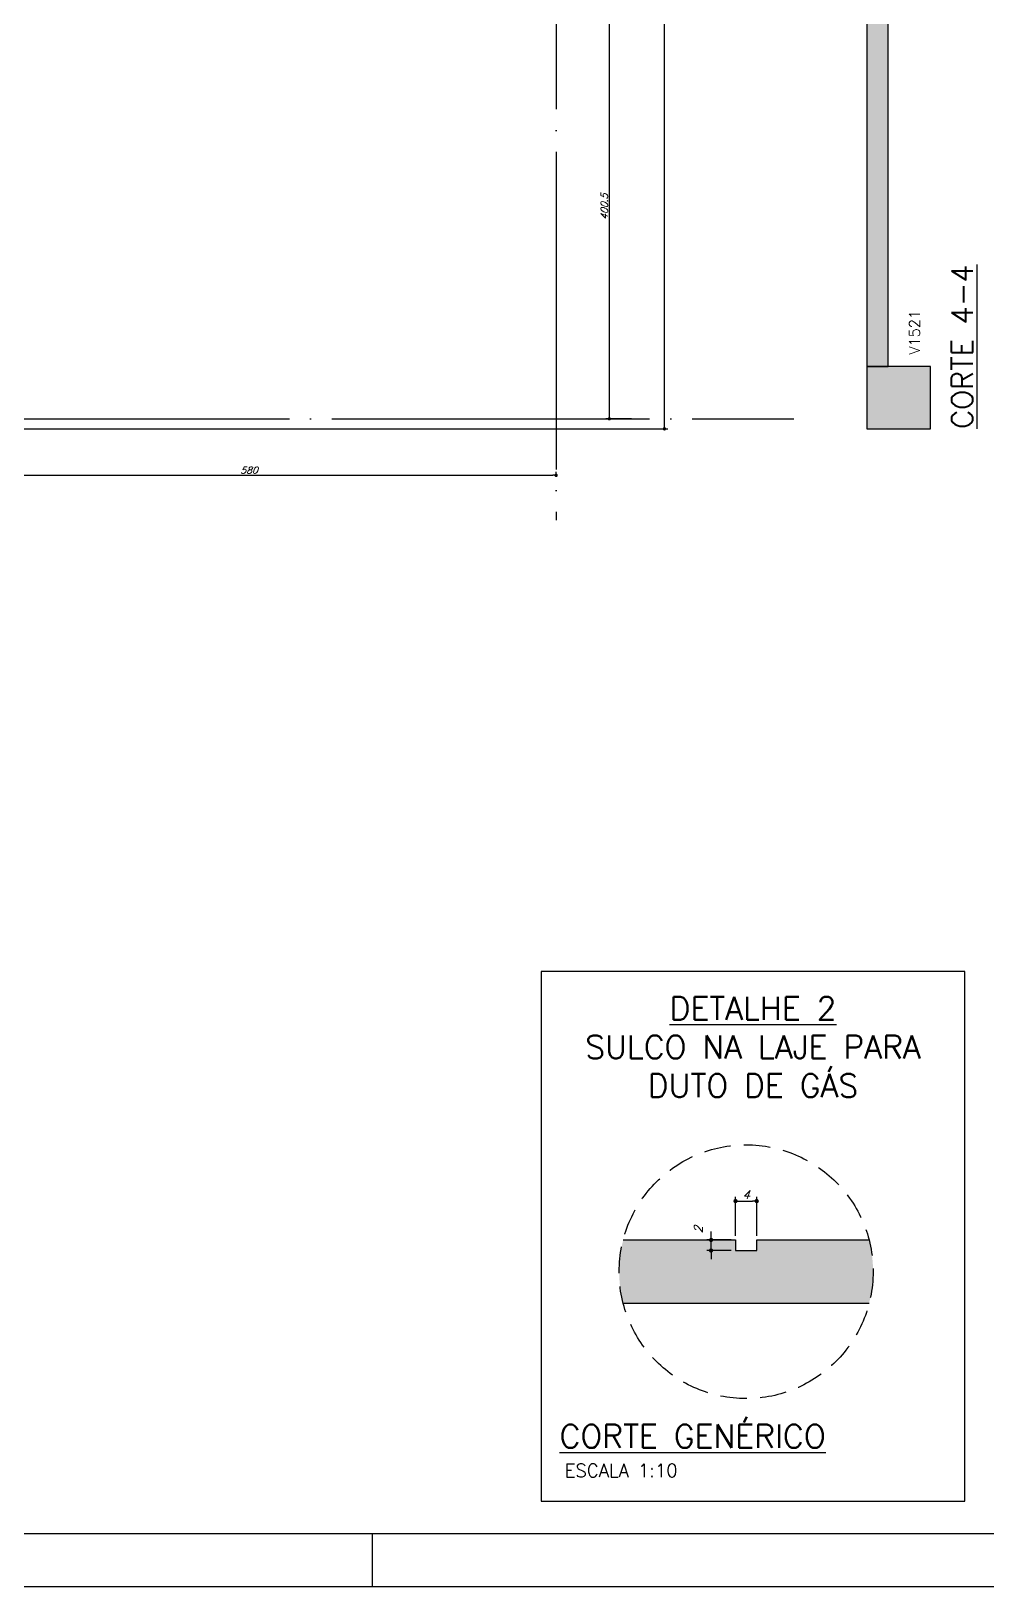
# Model space of a CAD drawing. Header units: millimetres. Extents: x -2368 to 4502, y -1988 to 2217.
# Drawn here: x 2330 to 3232, y -1988 to -519 of the extents above; entities that cross this region are included whole.
import ezdxf
from ezdxf.enums import TextEntityAlignment as Align

# ---------------------------------------------------------------- set-up
doc = ezdxf.new("R2010")
doc.units = ezdxf.units.MM
doc.header["$LTSCALE"] = 50
doc.linetypes.add('DASHED', pattern=[0.75, 0.5, -0.25])
doc.linetypes.add('EIXO', pattern=[6.8, 6, -0.4, 0, -0.4])
for name, color, linetype in [('F-AUX-RED', 1, 'Continuous'), ('F-CORTE', 4, 'Continuous'), ('F-COTAS', 106, 'Continuous'), ('F-EIXO', 12, 'EIXO'), ('F-MARGEM', 1, 'Continuous'), ('F-SOLIDO', 71, 'Continuous'), ('F-SOLIDO-CORTE', 71, 'Continuous'), ('F-TEXTO', 6, 'Continuous'), ('F-TEXTO-YELLOW', 2, 'Continuous')]:
    doc.layers.add(name, color=color, linetype=linetype)
doc.styles.add('CP-TEXT-INCL', font='romans.shx', dxfattribs={"oblique": 20})
doc.styles.add('CP-TEXTO', font='romans.shx')
doc.styles.add('MCP', font='romans.shx')
doc.styles.add('ROMANS', font='romans.shx')
doc.dimstyles.new('CP-COTAS-50', dxfattribs={"dimscale": 0.64, "dimtxt": 10, "dimasz": 5, "dimexe": 5, "dimexo": 5, "dimgap": 2.5, "dimtad": 1, "dimdec": 1, "dimdsep": 46, "dimtxsty": 'CP-TEXT-INCL', "dimblk1": 'DOT', "dimblk2": 'DOT', "dimsah": 1, "dimcen": 9, "dimclrd": 256, "dimclre": 256, "dimclrt": 256, "dimadec": 0, "dimazin": 0, "dimtfac": 1, "dimtdec": 1, "dimtmove": 2, "dimatfit": 3, "dimldrblk": 'DOT', "dimfxl": 0, "dimtolj": 1, "dimarcsym": 0})
doc.dimstyles.new('CP-COTAS-50xDET', dxfattribs={"dimscale": 0.8, "dimtxt": 10, "dimasz": 5, "dimexe": 5, "dimexo": 5, "dimgap": 2.5, "dimtad": 1, "dimdec": 1, "dimlfac": 0.2, "dimdsep": 46, "dimtxsty": 'CP-TEXT-INCL', "dimblk1": 'DOT', "dimblk2": 'DOT', "dimsah": 1, "dimcen": 9, "dimclrd": 256, "dimclre": 256, "dimclrt": 256, "dimadec": 0, "dimazin": 0, "dimtfac": 1, "dimtdec": 1, "dimtmove": 2, "dimatfit": 3, "dimldrblk": 'DOT', "dimfxl": 0, "dimtolj": 1, "dimarcsym": 0})

# ---------------------------------------------------------------- blocks, each defined once
blk = doc.blocks.new('*U17')
at = {"layer": 'F-EIXO'}
blk.add_line((0, 0), (0, -2728.6), dxfattribs=at)
at = {"layer": 'F-TEXTO', "style": 'ROMANS'}
blk.add_attdef('EIXO', text='', height=17.5, rotation=360, dxfattribs=at).set_placement((0, 28.2), align=Align.MIDDLE_CENTER)
blk = doc.blocks.new('*U16')
at = {"layer": 'F-EIXO'}
blk.add_line((0, 0), (4857.5, 0), dxfattribs=at)
at = {"layer": 'F-TEXTO', "style": 'ROMANS'}
blk.add_attdef('EIXO', text='', height=17.5, dxfattribs=at).set_placement((-28.2, 0), align=Align.MIDDLE_CENTER)
blk = doc.blocks.new('_DOT')
at = {"color": 0, "linetype": 'ByBlock'}
blk.add_line((-0.5, 0), (-1, 0), dxfattribs=at)
at = {"color": 0, "linetype": 'ByBlock', "const_width": 0.5}
blk.add_lwpolyline([(-0.25, 0, 1), (0.25, 0, 1)], format="xyb", close=True, dxfattribs=at)
blk = doc.blocks.new('*D198')
at = {"layer": 'DEFPOINTS', "color": 0, "transparency": 16777216}
for p in [(2796, 1664.5), (2927.8, 1664.5), (2255, -894.5)]:
    blk.add_point(p, dxfattribs=at)
at = {"layer": 'F-COTAS', "lineweight": -2, "transparency": 16777216}
for p, q in [((2799.2, 1664.5), (2931, 1664.5)), ((2927.8, -891.3), (2927.8, 1661.3)), ((2258.2, -894.5), (2931, -894.5))]:
    blk.add_line(p, q, dxfattribs=at)
at = {"layer": 'F-COTAS', "lineweight": -2, "transparency": 16777216, "xscale": 3.2, "yscale": 3.2, "zscale": 3.2}
for p, rotation in [((2927.8, 1664.5), 90), ((2927.8, -894.5), 270)]:
    blk.add_blockref('_DOT', p, dxfattribs=dict(at, rotation=rotation))
at = {"layer": 'F-COTAS', "transparency": 16777216, "insert": (2923, 385), "char_height": 6.4, "attachment_point": 5, "rotation": 90, "style": 'CP-TEXT-INCL'}
blk.add_mtext('\\A1;2559', dxfattribs=at)
blk = doc.blocks.new('*D199')
at = {"layer": 'DEFPOINTS', "color": 0, "transparency": 16777216}
for p in [(2875.8, -484.5), (2899.8, -484.5), (2899.8, -885)]:
    blk.add_point(p, dxfattribs=at)
at = {"layer": 'F-COTAS', "lineweight": -2, "transparency": 16777216}
for p, q in [((2896.6, -484.5), (2872.6, -484.5)), ((2875.8, -881.8), (2875.8, -487.7)), ((2896.6, -885), (2872.6, -885))]:
    blk.add_line(p, q, dxfattribs=at)
at = {"layer": 'F-COTAS', "lineweight": -2, "transparency": 16777216, "xscale": 3.2, "yscale": 3.2, "zscale": 3.2}
for p, rotation in [((2875.8, -484.5), 90), ((2875.8, -885), 270)]:
    blk.add_blockref('_DOT', p, dxfattribs=dict(at, rotation=rotation))
at = {"layer": 'F-COTAS', "transparency": 16777216, "insert": (2871, -684.8), "char_height": 6.4, "attachment_point": 5, "rotation": 90, "style": 'CP-TEXT-INCL'}
blk.add_mtext('\\A1;400.5', dxfattribs=at)
blk = doc.blocks.new('*D226')
at = {"layer": 'DEFPOINTS', "color": 0, "transparency": 16777216}
for p in [(2825.5, -938.4), (2245.5, -951.5), (2825.5, -941.7)]:
    blk.add_point(p, dxfattribs=at)
at = {"layer": 'F-COTAS', "lineweight": -2, "transparency": 16777216}
for p, q in [((2245.5, -948.3), (2245.5, -935.2)), ((2248.7, -938.4), (2822.3, -938.4)), ((2825.5, -938.5), (2825.5, -935.2))]:
    blk.add_line(p, q, dxfattribs=at)
at = {"layer": 'F-COTAS', "lineweight": -2, "transparency": 16777216, "xscale": 3.2, "yscale": 3.2, "zscale": 3.2, "rotation": 180}
blk.add_blockref('_DOT', (2245.5, -938.4), dxfattribs=at)
at = {"layer": 'F-COTAS', "lineweight": -2, "transparency": 16777216, "xscale": 3.2, "yscale": 3.2, "zscale": 3.2}
blk.add_blockref('_DOT', (2825.5, -938.4), dxfattribs=at)
at = {"layer": 'F-COTAS', "transparency": 16777216, "insert": (2535.5, -933.6), "char_height": 6.4, "attachment_point": 5, "style": 'CP-TEXT-INCL'}
blk.add_mtext('\\A1;580', dxfattribs=at)
blk = doc.blocks.new('*D251')
at = {"layer": 'DEFPOINTS', "color": 0, "transparency": 16777216}
for p in [(2971.8, -1660.4), (2994.9, -1660.4), (2994.9, -1670.4)]:
    blk.add_point(p, dxfattribs=at)
at = {"layer": 'F-COTAS', "lineweight": -2, "transparency": 16777216}
for p, q in [((2971.8, -1656.4), (2971.8, -1652.4)), ((2990.9, -1660.4), (2967.8, -1660.4)), ((2990.9, -1670.4), (2967.8, -1670.4)), ((2971.8, -1670.4), (2971.8, -1660.4)), ((2971.8, -1674.4), (2971.8, -1678.4))]:
    blk.add_line(p, q, dxfattribs=at)
at = {"layer": 'F-COTAS', "lineweight": -2, "transparency": 16777216, "xscale": 4, "yscale": 4, "zscale": 4}
for p, rotation in [((2971.8, -1660.4), 270), ((2971.8, -1670.4), 90)]:
    blk.add_blockref('_DOT', p, dxfattribs=dict(at, rotation=rotation))
at = {"layer": 'F-COTAS', "transparency": 16777216, "insert": (2959.8, -1650.8), "char_height": 8, "attachment_point": 5, "rotation": 90, "style": 'CP-TEXT-INCL'}
blk.add_mtext('\\A1;2', dxfattribs=at)
blk = doc.blocks.new('*D252')
at = {"layer": 'DEFPOINTS', "color": 0, "transparency": 16777216}
for p in [(3014.9, -1623.7), (2994.9, -1660.4), (3014.9, -1660.4)]:
    blk.add_point(p, dxfattribs=at)
at = {"layer": 'F-COTAS', "lineweight": -2, "transparency": 16777216}
for p, q in [((2994.9, -1656.4), (2994.9, -1619.7)), ((2998.9, -1623.7), (3010.9, -1623.7)), ((3014.9, -1656.4), (3014.9, -1619.7))]:
    blk.add_line(p, q, dxfattribs=at)
at = {"layer": 'F-COTAS', "lineweight": -2, "transparency": 16777216, "xscale": 4, "yscale": 4, "zscale": 4, "rotation": 180}
blk.add_blockref('_DOT', (2994.9, -1623.7), dxfattribs=at)
at = {"layer": 'F-COTAS', "lineweight": -2, "transparency": 16777216, "xscale": 4, "yscale": 4, "zscale": 4}
blk.add_blockref('_DOT', (3014.9, -1623.7), dxfattribs=at)
at = {"layer": 'F-COTAS', "transparency": 16777216, "insert": (3004.9, -1617.7), "char_height": 8, "attachment_point": 5, "style": 'CP-TEXT-INCL'}
blk.add_mtext('\\A1;4', dxfattribs=at)
blk = doc.blocks.new('A0-1L')
at = {"layer": 'F-MARGEM', "color": 2}
for p, q in [((100.4, 1), (100.4, 0)), ((100.4, 1), (100.4, 0)), ((137.4, 0), (0, 0))]:
    blk.add_line(p, q, dxfattribs=at)
blk.add_lwpolyline([(0, 84.1), (137.4, 84.1), (137.4, 0), (0, 0)], close=True, dxfattribs=at)
at = {"layer": 'F-MARGEM', "color": 7}
blk.add_lwpolyline([(2.5, 83.1), (136.4, 83.1), (136.4, 1), (2.5, 1)], close=True, dxfattribs=at)

msp = doc.modelspace()

# ---------------------------------------------------------------- hatches: boundary and pattern name
at = {"layer": 'F-SOLIDO'}
h = msp.add_hatch(color=256, dxfattribs=at)
h.dxf.hatch_style = 1
edge = h.paths.add_edge_path()
edge.add_arc((3004.89, -1690.39), 119.83, 165.50181, 194.49819)
edge.add_line((2888.88, -1720.39), (3120.91, -1720.39))
edge.add_arc((3004.89, -1690.39), 119.83, 345.50181, 374.49819)
edge.add_line((3120.91, -1660.39), (3014.89, -1660.39))
edge.add_line((3014.89, -1660.39), (3014.89, -1670.39))
edge.add_line((3014.89, -1670.39), (2994.89, -1670.39))
edge.add_line((2994.89, -1670.39), (2994.89, -1660.39))
edge.add_line((2994.89, -1660.39), (2888.88, -1660.39))
at = {"layer": 'F-SOLIDO-CORTE', "linetype": 'Continuous'}
for points in [[(3118.93, -388.19), (3118.93, -540.84), (3118.93, -560.23), (3118.93, -667.67), (3118.93, -835.5), (3123.04, -835.5), (3129.47, -835.5), (3138.93, -835.5), (3138.93, -744.23), (3138.93, -560.23), (3138.93, -540.84), (3138.93, -388.19), (3138.93, -283.9), (3138.93, -129.5), (3136.34, -129.5), (3130.58, -129.5), (3118.93, -129.5), (3118.93, -283.9)], [(3118.93, -875.53), (3118.93, -894.5), (3131.27, -894.5), (3150.56, -894.5), (3178.93, -894.5), (3178.93, -882.36), (3178.93, -863.39), (3178.93, -835.5), (3166.58, -835.5), (3147.29, -835.5), (3118.93, -835.5), (3118.93, -863.39)]]:
    msp.add_hatch(color=256, dxfattribs=at).paths.add_polyline_path(points, flags=16)

# ---------------------------------------------------------------- linework, layer by layer
at = {"layer": 'F-AUX-RED', "linetype": 'Continuous'}
msp.add_lwpolyline([(2811.42, -1406.94), (2811.42, -1906.94), (3211.42, -1906.94), (3211.42, -1406.94), (2811.42, -1406.94)], dxfattribs=at)
at = {"layer": 'F-AUX-RED', "linetype": 'DASHED'}
msp.add_circle((3004.89, -1690.39), 119.83, dxfattribs=at)
at = {"layer": 'F-CORTE', "linetype": 'Continuous'}
for p, q in [((3118.93, -388.19), (3118.93, -835.5)), ((3138.93, -540.84), (3138.93, -388.19)), ((3138.93, -560.23), (3138.93, -540.84)), ((3138.93, -744.23), (3138.93, -560.23)), ((3138.93, -835.5), (3138.93, -744.23)), ((3118.93, -835.5), (3118.93, -875.53)), ((3147.29, -835.5), (3138.93, -835.5)), ((3166.58, -835.5), (3147.29, -835.5)), ((3178.93, -835.5), (3166.58, -835.5)), ((3178.93, -863.39), (3178.93, -835.5)), ((3178.93, -882.36), (3178.93, -863.39)), ((3118.93, -875.53), (3118.93, -894.5)), ((3118.93, -894.5), (3131.27, -894.5)), ((3131.27, -894.5), (3150.56, -894.5)), ((3150.56, -894.5), (3178.93, -894.5)), ((3178.93, -894.5), (3178.93, -882.36))]:
    msp.add_line(p, q, dxfattribs=at)
at = {"layer": 'F-CORTE'}
for points in [[(2888.88, -1660.39), (2994.89, -1660.39), (2994.89, -1670.39), (3014.89, -1670.39), (3014.89, -1660.39), (3120.91, -1660.39)], [(3120.91, -1720.39), (2888.88, -1720.39)]]:
    msp.add_lwpolyline(points, dxfattribs=at)
at = {"layer": 'F-SOLIDO-CORTE', "linetype": 'Continuous'}
for p, q in [((3118.93, -388.19), (3118.93, -540.84)), ((3138.93, -540.84), (3138.93, -388.19)), ((3118.93, -540.84), (3118.93, -560.23)), ((3138.93, -560.23), (3138.93, -540.84)), ((3118.93, -560.23), (3118.93, -667.67)), ((3138.93, -744.23), (3138.93, -560.23)), ((3118.93, -667.67), (3118.93, -835.5)), ((3138.93, -835.5), (3138.93, -744.23)), ((3118.93, -835.5), (3123.04, -835.5)), ((3147.29, -835.5), (3118.93, -835.5)), ((3118.93, -835.5), (3118.93, -863.39)), ((3123.04, -835.5), (3129.47, -835.5)), ((3129.47, -835.5), (3138.93, -835.5)), ((3166.58, -835.5), (3147.29, -835.5)), ((3178.93, -835.5), (3166.58, -835.5)), ((3178.93, -863.39), (3178.93, -835.5)), ((3118.93, -863.39), (3118.93, -875.53)), ((3178.93, -882.36), (3178.93, -863.39)), ((3118.93, -875.53), (3118.93, -894.5)), ((3118.93, -894.5), (3131.27, -894.5)), ((3131.27, -894.5), (3150.56, -894.5)), ((3150.56, -894.5), (3178.93, -894.5)), ((3178.93, -894.5), (3178.93, -882.36))]:
    msp.add_line(p, q, dxfattribs=at)

# ---------------------------------------------------------------- block references
at = {"layer": 'F-EIXO', "linetype": 'Continuous'}
for name, p in [('*U17', (2825.5, 1747.82)), ('*U16', (-1807.52, -885))]:
    msp.add_blockref(name, p, dxfattribs=at)
at = {"layer": 'F-MARGEM', "xscale": 50, "yscale": 50, "zscale": 50}
msp.add_blockref('A0-1L', (-2368.28, -1987.99), dxfattribs=at)

# ---------------------------------------------------------------- texts
at = {"layer": 'F-CORTE', "color": 6, "linetype": 'Continuous', "style": 'MCP'}
msp.add_text('%%UCORTE 4-4', height=20, rotation=90, dxfattribs=at).set_placement((3218.93, -894.5))
at = {"layer": 'F-TEXTO', "style": 'ROMANS'}
msp.add_text('%%UCORTE GENÉRICO', height=21.875, dxfattribs=at).set_placement((2828.78, -1856.65))
at = {"layer": 'F-TEXTO', "insert": (3011.42, -1478.17), "char_height": 21.875, "width": 400, "attachment_point": 5, "style": 'ROMANS'}
msp.add_mtext('{\\LDETALHE 2^J}SULCO NA LAJE PARA DUTO DE GÁS', dxfattribs=at)
at = {"layer": 'F-TEXTO-YELLOW', "linetype": 'Continuous', "style": 'MCP'}
msp.add_text('V1521', height=10, rotation=90, dxfattribs=at).set_placement((3168.93, -824.39))
at = {"layer": 'F-TEXTO-YELLOW', "style": 'CP-TEXTO'}
msp.add_text('ESCALA 1:10', height=12.5, dxfattribs=at).set_placement((2833.62, -1884.26))

# ---------------------------------------------------------------- dimensions: what is measured, and where the dimension line sits
at = {"layer": 'F-COTAS'}
for base, p1, p2, picture, middle in [((2927.77, 1664.5), (2255, -894.5), (2796, 1664.5), '*D198', (2922.97, 385)), ((2875.82, -484.5), (2899.77, -885), (2899.77, -484.5), '*D199', (2871.02, -684.75))]:
    dim = msp.add_linear_dim(base=base, p1=p1, p2=p2, angle=90, dimstyle='CP-COTAS-50', dxfattribs=at)
    dim.commit()
    dim.dimension.update_dxf_attribs({"geometry": picture, "text_midpoint": middle})
for base, p1, p2, dimstyle, picture, middle in [((2825.5, -938.39), (2245.5, -951.45), (2825.5, -941.72), 'CP-COTAS-50', '*D226', (2535.5, -933.59)), ((3014.89, -1623.74), (2994.89, -1660.39), (3014.89, -1660.39), 'CP-COTAS-50xDET', '*D252', (3004.89, -1617.74))]:
    dim = msp.add_linear_dim(base=base, p1=p1, p2=p2, dimstyle=dimstyle, dxfattribs=at)
    dim.commit()
    dim.dimension.update_dxf_attribs({"geometry": picture, "text_midpoint": middle})
dim = msp.add_linear_dim(base=(2971.79, -1660.39), p1=(2994.89, -1670.39), p2=(2994.89, -1660.39), angle=90, dimstyle='CP-COTAS-50xDET', dxfattribs=at)
dim.commit()
dim.dimension.update_dxf_attribs({"geometry": '*D251', "text_midpoint": (2959.79, -1650.78), "dimtype": 160})

doc.saveas('drawing.dxf')
